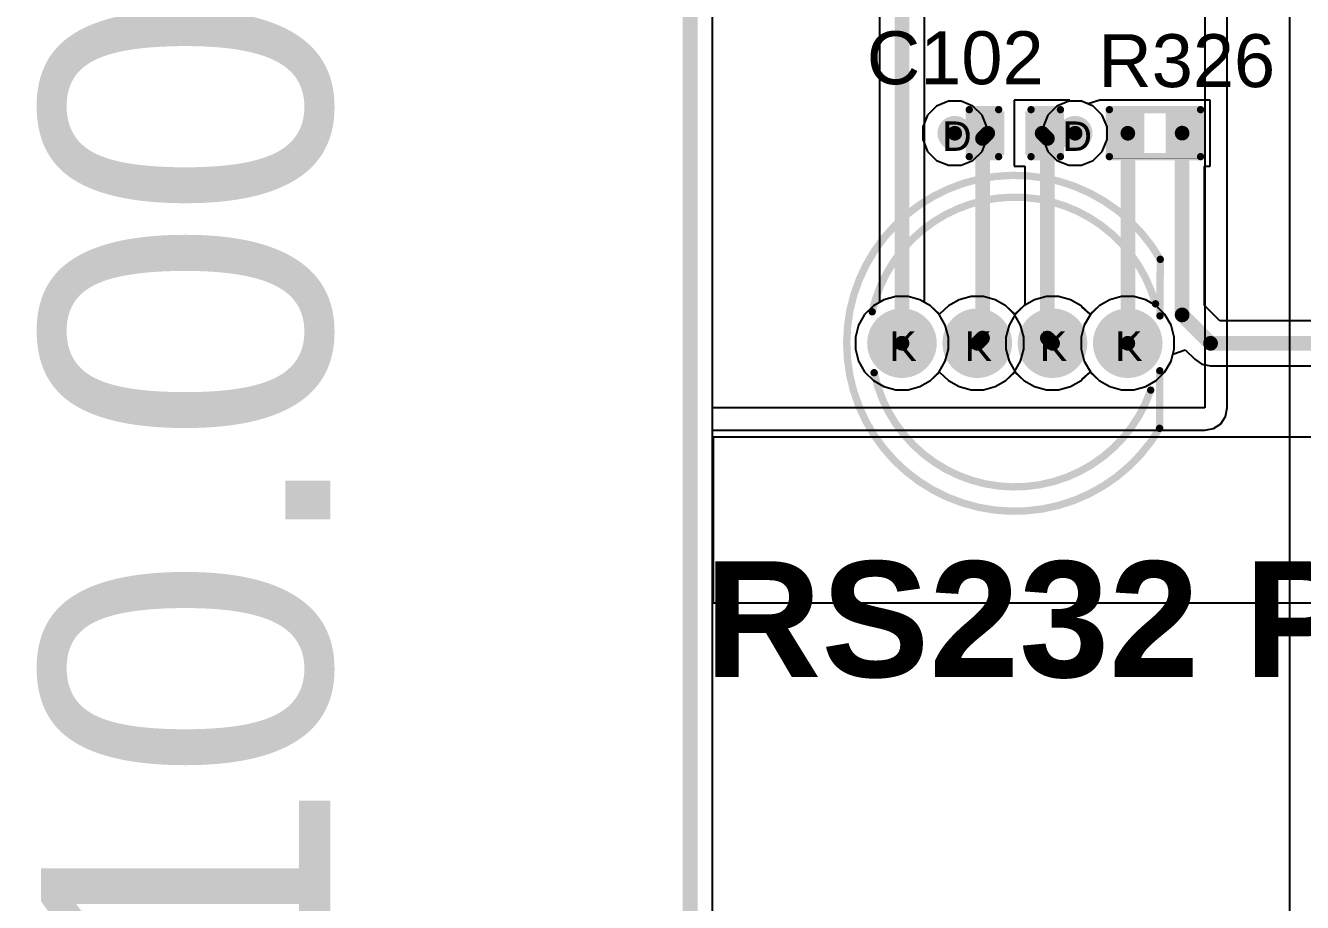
# Model space of a CAD drawing. Header units: inches. Extents: x -11 to 5428, y 0 to 5423.
# Drawn here: x -11.48 to 10.58, y 36.1 to 51.26 of the extents above; entities that cross this region are included whole.
import ezdxf

# ---------------------------------------------------------------- set-up
doc = ezdxf.new("R2010")
doc.units = ezdxf.units.IN
for name, color, linetype in [('Board Outline', 216, 'Continuous'), ('Bottom Layer', 5, 'Continuous'), ('Bottom Solder', 6, 'Continuous'), ('Dimension', 6, 'Continuous'), ('Drill Drawing', 1, 'Continuous'), ('GND', 16, 'Continuous'), ('Multi-Layer', 9, 'Continuous'), ('Pad Holes', 156, 'Continuous'), ('PWR', 76, 'Continuous'), ('Top Layer', 1, 'Continuous'), ('Top Overlay', 2, 'Continuous'), ('Top Paste', 8, 'Continuous'), ('Top Solder', 216, 'Continuous'), ('Via Holes', 16, 'Continuous')]:
    doc.layers.add(name, color=color, linetype=linetype)
doc.styles.add('Arial', font='', dxfattribs={"height": 0.2})
doc.styles.add('Arial_Bold', font='', dxfattribs={"height": 0.2})
doc.styles.get('Arial').set_extended_font_data('Arial')
doc.styles.get('Arial_Bold').set_extended_font_data('Arial', bold=True)

# ---------------------------------------------------------------- blocks, each defined once
blk = doc.blocks.new('C___0402_530')
at = {"layer": 'Top Layer'}
for points in [[(-0.698, -0.317), (-0.698, 0.318), (-0.241, 0.318), (-0.241, -0.317)], [(0.241, -0.317), (0.241, 0.318), (0.699, 0.318), (0.699, -0.317)]]:
    blk.add_hatch(color=1, dxfattribs=at).paths.add_polyline_path(points)
at = {"layer": 'Top Paste'}
for points in [[(-0.698, -0.317), (-0.698, 0.318), (-0.241, 0.318), (-0.241, -0.317)], [(0.241, -0.317), (0.241, 0.318), (0.699, 0.318), (0.699, -0.317)]]:
    blk.add_hatch(color=8, dxfattribs=at).paths.add_polyline_path(points)
at = {"layer": 'Top Solder'}
for points in [[(-0.758, -0.377), (-0.758, 0.378), (-0.181, 0.378), (-0.181, -0.377)], [(0.181, -0.377), (0.181, 0.378), (0.759, 0.378), (0.759, -0.377)]]:
    blk.add_hatch(color=216, dxfattribs=at).paths.add_polyline_path(points)
at = {"layer": 'Top Overlay'}
for points in [[(-0.787, 0.406, 0.127, 0.127, 0), (-0.279, 0.406, 0.127, 0.127, 0)], [(-0.787, -0.406, 0.127, 0.127, 0), (-0.787, 0.406, 0.127, 0.127, 0)], [(0.279, 0.406, 0.127, 0.127, 0), (0.787, 0.406, 0.127, 0.127, 0)], [(0.787, -0.406, 0.127, 0.127, 0), (0.787, 0.406, 0.127, 0.127, 0)], [(-0.787, -0.406, 0.127, 0.127, 0), (-0.279, -0.406, 0.127, 0.127, 0)], [(0.279, -0.406, 0.127, 0.127, 0), (0.787, -0.406, 0.127, 0.127, 0)]]:
    blk.add_lwpolyline(points, format="xyseb", dxfattribs=at)
for points in [[(-0.819, 0.406, 0.0635, 0.0635, 1), (-0.756, 0.406, 0.0635, 0.0635, 1)], [(-0.819, 0.406, 0.0635, 0.0635, 1), (-0.756, 0.406, 0.0635, 0.0635, 1)], [(-0.311, 0.406, 0.0635, 0.0635, 1), (-0.248, 0.406, 0.0635, 0.0635, 1)], [(0.248, 0.406, 0.0635, 0.0635, 1), (0.311, 0.406, 0.0635, 0.0635, 1)], [(0.756, 0.406, 0.0635, 0.0635, 1), (0.819, 0.406, 0.0635, 0.0635, 1)], [(0.756, 0.406, 0.0635, 0.0635, 1), (0.819, 0.406, 0.0635, 0.0635, 1)], [(-0.819, -0.406, 0.0635, 0.0635, 1), (-0.756, -0.406, 0.0635, 0.0635, 1)], [(-0.819, -0.406, 0.0635, 0.0635, 1), (-0.756, -0.406, 0.0635, 0.0635, 1)], [(-0.311, -0.406, 0.0635, 0.0635, 1), (-0.248, -0.406, 0.0635, 0.0635, 1)], [(0.248, -0.406, 0.0635, 0.0635, 1), (0.311, -0.406, 0.0635, 0.0635, 1)], [(0.756, -0.406, 0.0635, 0.0635, 1), (0.819, -0.406, 0.0635, 0.0635, 1)], [(0.756, -0.406, 0.0635, 0.0635, 1), (0.819, -0.406, 0.0635, 0.0635, 1)]]:
    blk.add_lwpolyline(points, format="xyseb", close=True, dxfattribs=at)
blk = doc.blocks.new('WS2812D_F5_531')
at = {"layer": 'Bottom Layer'}
h = blk.add_hatch(color=5, dxfattribs=at)
edge = h.paths.add_edge_path()
edge.add_arc((-1.95, 0), 0.55, 0, 360)
h = blk.add_hatch(color=5, dxfattribs=at)
edge = h.paths.add_edge_path()
edge.add_arc((-0.65, 0), 0.55, 0, 360)
h = blk.add_hatch(color=5, dxfattribs=at)
edge = h.paths.add_edge_path()
edge.add_arc((0.65, 0), 0.55, 0, 360)
h = blk.add_hatch(color=5, dxfattribs=at)
edge = h.paths.add_edge_path()
edge.add_arc((1.95, 0), 0.55, 0, 360)
at = {"layer": 'Bottom Solder'}
h = blk.add_hatch(color=6, dxfattribs=at)
edge = h.paths.add_edge_path()
edge.add_arc((-1.95, 0), 0.601, 0, 360)
h = blk.add_hatch(color=6, dxfattribs=at)
edge = h.paths.add_edge_path()
edge.add_arc((-0.65, 0), 0.601, 0, 360)
h = blk.add_hatch(color=6, dxfattribs=at)
edge = h.paths.add_edge_path()
edge.add_arc((0.65, 0), 0.601, 0, 360)
h = blk.add_hatch(color=6, dxfattribs=at)
edge = h.paths.add_edge_path()
edge.add_arc((1.95, 0), 0.601, 0, 360)
at = {"layer": 'GND'}
h = blk.add_hatch(color=16, dxfattribs=at)
edge = h.paths.add_edge_path()
edge.add_arc((-1.95, 0), 0.55, 0, 360)
h = blk.add_hatch(color=16, dxfattribs=at)
edge = h.paths.add_edge_path()
edge.add_arc((-0.65, 0), 0.55, 0, 360)
h = blk.add_hatch(color=16, dxfattribs=at)
edge = h.paths.add_edge_path()
edge.add_arc((0.65, 0), 0.55, 0, 360)
h = blk.add_hatch(color=16, dxfattribs=at)
edge = h.paths.add_edge_path()
edge.add_arc((1.95, 0), 0.55, 0, 360)
at = {"layer": 'Multi-Layer'}
h = blk.add_hatch(color=9, dxfattribs=at)
edge = h.paths.add_edge_path()
edge.add_arc((-1.95, 0), 0.55, 0, 360)
h = blk.add_hatch(color=9, dxfattribs=at)
edge = h.paths.add_edge_path()
edge.add_arc((-0.65, 0), 0.55, 0, 360)
h = blk.add_hatch(color=9, dxfattribs=at)
edge = h.paths.add_edge_path()
edge.add_arc((0.65, 0), 0.55, 0, 360)
h = blk.add_hatch(color=9, dxfattribs=at)
edge = h.paths.add_edge_path()
edge.add_arc((1.95, 0), 0.55, 0, 360)
at = {"layer": 'Pad Holes'}
h = blk.add_hatch(color=7, dxfattribs=at)
edge = h.paths.add_edge_path()
edge.add_arc((-1.95, 0), 0.36, 0, 360)
h = blk.add_hatch(color=7, dxfattribs=at)
edge = h.paths.add_edge_path()
edge.add_arc((-0.65, 0), 0.36, 0, 360)
h = blk.add_hatch(color=7, dxfattribs=at)
edge = h.paths.add_edge_path()
edge.add_arc((0.65, 0), 0.36, 0, 360)
h = blk.add_hatch(color=7, dxfattribs=at)
edge = h.paths.add_edge_path()
edge.add_arc((1.95, 0), 0.36, 0, 360)
at = {"layer": 'PWR'}
h = blk.add_hatch(color=76, dxfattribs=at)
edge = h.paths.add_edge_path()
edge.add_arc((-1.95, 0), 0.55, 0, 360)
h = blk.add_hatch(color=76, dxfattribs=at)
edge = h.paths.add_edge_path()
edge.add_arc((-0.65, 0), 0.55, 0, 360)
h = blk.add_hatch(color=76, dxfattribs=at)
edge = h.paths.add_edge_path()
edge.add_arc((0.65, 0), 0.55, 0, 360)
h = blk.add_hatch(color=76, dxfattribs=at)
edge = h.paths.add_edge_path()
edge.add_arc((1.95, 0), 0.55, 0, 360)
at = {"layer": 'Top Layer'}
h = blk.add_hatch(color=1, dxfattribs=at)
edge = h.paths.add_edge_path()
edge.add_arc((-1.95, 0), 0.55, 0, 360)
h = blk.add_hatch(color=1, dxfattribs=at)
edge = h.paths.add_edge_path()
edge.add_arc((-0.65, 0), 0.55, 0, 360)
h = blk.add_hatch(color=1, dxfattribs=at)
edge = h.paths.add_edge_path()
edge.add_arc((0.65, 0), 0.55, 0, 360)
h = blk.add_hatch(color=1, dxfattribs=at)
edge = h.paths.add_edge_path()
edge.add_arc((1.95, 0), 0.55, 0, 360)
at = {"layer": 'Top Solder'}
h = blk.add_hatch(color=216, dxfattribs=at)
edge = h.paths.add_edge_path()
edge.add_arc((-1.95, 0), 0.601, 0, 360)
h = blk.add_hatch(color=216, dxfattribs=at)
edge = h.paths.add_edge_path()
edge.add_arc((-0.65, 0), 0.601, 0, 360)
h = blk.add_hatch(color=216, dxfattribs=at)
edge = h.paths.add_edge_path()
edge.add_arc((0.65, 0), 0.601, 0, 360)
h = blk.add_hatch(color=216, dxfattribs=at)
edge = h.paths.add_edge_path()
edge.add_arc((1.95, 0), 0.601, 0, 360)
at = {"layer": 'Top Overlay'}
for points in [[(2.5, -1.471, 0.127, 0.127, -3.705201), (2.511, 1.449, 0.127, 0.127, 0)], [(-2.464, 0.543, 0.127, 0.127, -0.780857), (2.43, 0.68, 0.127, 0.127, 0)], [(2.507, 0.472, 0.127, 0.127, 0), (2.511, 1.449, 0.127, 0.127, 0)], [(2.5, -1.471, 0.127, 0.127, 0), (2.504, -0.476, 0.127, 0.127, 0)], [(2.347, -0.811, 0.127, 0.127, -0.760948), (-2.43, -0.51, 0.127, 0.127, 0)]]:
    blk.add_lwpolyline(points, format="xyseb", dxfattribs=at)
for points in [[(2.479, 1.449, 0.0635, 0.0635, 1), (2.543, 1.449, 0.0635, 0.0635, 1)], [(2.479, 1.449, 0.0635, 0.0635, 1), (2.543, 1.449, 0.0635, 0.0635, 1)], [(2.398, 0.68, 0.0635, 0.0635, 1), (2.462, 0.68, 0.0635, 0.0635, 1)], [(-2.496, 0.543, 0.0635, 0.0635, 1), (-2.432, 0.543, 0.0635, 0.0635, 1)], [(2.475, 0.472, 0.0635, 0.0635, 1), (2.539, 0.472, 0.0635, 0.0635, 1)], [(2.472, -0.476, 0.0635, 0.0635, 1), (2.535, -0.476, 0.0635, 0.0635, 1)], [(-2.462, -0.51, 0.0635, 0.0635, 1), (-2.398, -0.51, 0.0635, 0.0635, 1)], [(2.315, -0.811, 0.0635, 0.0635, 1), (2.378, -0.811, 0.0635, 0.0635, 1)], [(2.468, -1.471, 0.0635, 0.0635, 1), (2.532, -1.471, 0.0635, 0.0635, 1)], [(2.468, -1.471, 0.0635, 0.0635, 1), (2.532, -1.471, 0.0635, 0.0635, 1)]]:
    blk.add_lwpolyline(points, format="xyseb", close=True, dxfattribs=at)
blk = doc.blocks.new('R___0402_540')
at = {"layer": 'Top Layer'}
for points in [[(-0.698, -0.317), (-0.698, 0.318), (-0.241, 0.318), (-0.241, -0.317)], [(0.241, -0.317), (0.241, 0.318), (0.699, 0.318), (0.699, -0.317)]]:
    blk.add_hatch(color=1, dxfattribs=at).paths.add_polyline_path(points)
at = {"layer": 'Top Paste'}
for points in [[(-0.698, -0.317), (-0.698, 0.318), (-0.241, 0.318), (-0.241, -0.317)], [(0.241, -0.317), (0.241, 0.318), (0.699, 0.318), (0.699, -0.317)]]:
    blk.add_hatch(color=8, dxfattribs=at).paths.add_polyline_path(points)
at = {"layer": 'Top Solder'}
for points in [[(-0.753, -0.372), (-0.753, 0.373), (-0.186, 0.373), (-0.186, -0.372)], [(0.186, -0.372), (0.186, 0.373), (0.754, 0.373), (0.754, -0.372)]]:
    blk.add_hatch(color=216, dxfattribs=at).paths.add_polyline_path(points)
at = {"layer": 'Top Overlay'}
for points in [[(-0.787, 0.406, 0.127, 0.127, 0), (0.787, 0.406, 0.127, 0.127, 0)], [(-0.787, -0.406, 0.127, 0.127, 0), (-0.787, 0.406, 0.127, 0.127, 0)], [(0.787, -0.406, 0.127, 0.127, 0), (0.787, 0.406, 0.127, 0.127, 0)], [(-0.787, -0.406, 0.127, 0.127, 0), (0.787, -0.406, 0.127, 0.127, 0)], [(-0.813, -0.432, 0.00323, 0.00323, 0), (0.813, -0.432, 0.00323, 0.00323, 0)]]:
    blk.add_lwpolyline(points, format="xyseb", dxfattribs=at)
for points in [[(-0.819, 0.406, 0.0635, 0.0635, 1), (-0.756, 0.406, 0.0635, 0.0635, 1)], [(-0.819, 0.406, 0.0635, 0.0635, 1), (-0.756, 0.406, 0.0635, 0.0635, 1)], [(0.756, 0.406, 0.0635, 0.0635, 1), (0.819, 0.406, 0.0635, 0.0635, 1)], [(0.756, 0.406, 0.0635, 0.0635, 1), (0.819, 0.406, 0.0635, 0.0635, 1)], [(-0.819, -0.406, 0.0635, 0.0635, 1), (-0.756, -0.406, 0.0635, 0.0635, 1)], [(-0.819, -0.406, 0.0635, 0.0635, 1), (-0.756, -0.406, 0.0635, 0.0635, 1)], [(-0.814, -0.432, 0.00161, 0.00161, 1), (-0.812, -0.432, 0.00161, 0.00161, 1)], [(0.756, -0.406, 0.0635, 0.0635, 1), (0.819, -0.406, 0.0635, 0.0635, 1)], [(0.756, -0.406, 0.0635, 0.0635, 1), (0.819, -0.406, 0.0635, 0.0635, 1)], [(0.812, -0.432, 0.00161, 0.00161, 1), (0.814, -0.432, 0.00161, 0.00161, 1)]]:
    blk.add_lwpolyline(points, format="xyseb", close=True, dxfattribs=at)

msp = doc.modelspace()

# ---------------------------------------------------------------- hatches: boundary and pattern name
at = {"layer": 'Bottom Layer'}
h = msp.add_hatch(color=5, dxfattribs=at)
edge = h.paths.add_edge_path()
edge.add_arc((4.571, 49.394), 0.3, 0, 360)
h = msp.add_hatch(color=5, dxfattribs=at)
edge = h.paths.add_edge_path()
edge.add_arc((6.649, 49.394), 0.3, 0, 360)
at = {"layer": 'GND'}
h = msp.add_hatch(color=16, dxfattribs=at)
edge = h.paths.add_edge_path()
edge.add_arc((4.571, 49.394), 0.3, 0, 360)
h = msp.add_hatch(color=16, dxfattribs=at)
edge = h.paths.add_edge_path()
edge.add_arc((6.649, 49.394), 0.3, 0, 360)
at = {"layer": 'PWR'}
h = msp.add_hatch(color=76, dxfattribs=at)
edge = h.paths.add_edge_path()
edge.add_arc((4.571, 49.394), 0.3, 0, 360)
h = msp.add_hatch(color=76, dxfattribs=at)
edge = h.paths.add_edge_path()
edge.add_arc((6.649, 49.394), 0.3, 0, 360)
at = {"layer": 'Top Layer'}
h = msp.add_hatch(color=1, dxfattribs=at)
edge = h.paths.add_edge_path()
edge.add_arc((4.571, 49.394), 0.3, 0, 360)
h = msp.add_hatch(color=1, dxfattribs=at)
edge = h.paths.add_edge_path()
edge.add_arc((6.649, 49.394), 0.3, 0, 360)
at = {"layer": 'Via Holes'}
h = msp.add_hatch(color=7, dxfattribs=at)
edge = h.paths.add_edge_path()
edge.add_arc((4.571, 49.394), 0.15, 0, 360)
h = msp.add_hatch(color=7, dxfattribs=at)
edge = h.paths.add_edge_path()
edge.add_arc((6.649, 49.394), 0.15, 0, 360)

# ---------------------------------------------------------------- linework, layer by layer
at = {"layer": 'Board Outline'}
msp.add_lwpolyline([(0, 0, 0.254, 0.254, 0), (0, 110, 0.254, 0.254, 0)], format="xyseb", dxfattribs=at)
at = {"layer": 'Bottom Layer'}
for p, q in [((0.388, 9.715), (0.388, 100.285)), ((3.269, 59.335), (3.269, 46.471)), ((4.046, 46.471), (4.046, 59.174)), ((6.335, 49.864), (6.179, 49.708)), ((6.538, 49.948), (6.335, 49.864)), ((6.759, 49.948), (6.538, 49.948)), ((6.962, 49.864), (6.759, 49.948)), ((7.118, 49.708), (6.962, 49.864)), ((6.179, 49.708), (6.095, 49.505)), ((7.203, 49.505), (7.118, 49.708)), ((6.095, 49.505), (6.095, 49.284)), ((7.203, 49.284), (7.203, 49.505)), ((6.095, 49.284), (6.179, 49.081)), ((7.118, 49.081), (7.203, 49.284)), ((6.179, 49.081), (6.335, 48.925)), ((6.962, 48.925), (7.118, 49.081)), ((6.335, 48.925), (6.538, 48.84)), ((6.538, 48.84), (6.759, 48.84)), ((6.759, 48.84), (6.962, 48.925)), ((6.152, 46.571), (5.947, 46.516)), ((6.364, 46.571), (6.152, 46.571)), ((6.568, 46.516), (6.364, 46.571)), ((7.452, 46.571), (7.247, 46.516)), ((7.664, 46.571), (7.452, 46.571)), ((7.868, 46.516), (7.664, 46.571)), ((3.164, 46.41), (3.014, 46.26)), ((3.269, 46.471), (3.164, 46.41)), ((4.151, 46.41), (4.046, 46.471)), ((4.301, 46.26), (4.151, 46.41)), ((5.764, 46.41), (5.614, 46.26)), ((5.947, 46.516), (5.764, 46.41)), ((6.751, 46.41), (6.568, 46.516)), ((6.773, 46.389), (6.751, 46.41)), ((6.908, 46.266), (6.773, 46.389)), ((7.042, 46.389), (6.908, 46.266)), ((7.064, 46.41), (7.042, 46.389)), ((7.247, 46.516), (7.064, 46.41)), ((8.051, 46.41), (7.868, 46.516)), ((8.201, 46.26), (8.051, 46.41)), ((3.014, 46.26), (2.909, 46.077)), ((4.407, 46.077), (4.301, 46.26)), ((5.614, 46.26), (5.509, 46.077)), ((8.307, 46.077), (8.201, 46.26)), ((2.909, 46.077), (2.854, 45.873)), ((4.462, 45.873), (4.407, 46.077)), ((5.509, 46.077), (5.454, 45.873)), ((8.362, 45.873), (8.307, 46.077)), ((2.854, 45.873), (2.854, 45.661)), ((2.854, 45.661), (2.909, 45.456)), ((4.407, 45.456), (4.462, 45.661)), ((4.462, 45.661), (4.462, 45.873)), ((5.454, 45.873), (5.454, 45.661)), ((5.454, 45.661), (5.509, 45.456)), ((8.307, 45.456), (8.362, 45.661)), ((8.362, 45.661), (8.362, 45.873)), ((2.909, 45.456), (3.014, 45.273)), ((4.301, 45.273), (4.407, 45.456)), ((5.509, 45.456), (5.614, 45.273)), ((8.201, 45.273), (8.307, 45.456)), ((3.014, 45.273), (3.164, 45.123)), ((4.151, 45.123), (4.301, 45.273)), ((5.614, 45.273), (5.764, 45.123)), ((6.773, 45.145), (6.908, 45.267)), ((6.908, 45.267), (7.042, 45.145)), ((8.051, 45.123), (8.201, 45.273)), ((3.164, 45.123), (3.347, 45.018)), ((3.347, 45.018), (3.552, 44.963)), ((3.764, 44.963), (3.968, 45.018)), ((3.968, 45.018), (4.151, 45.123)), ((5.764, 45.123), (5.947, 45.018)), ((5.947, 45.018), (6.152, 44.963)), ((6.364, 44.963), (6.568, 45.018)), ((6.568, 45.018), (6.751, 45.123)), ((6.751, 45.123), (6.773, 45.145)), ((7.042, 45.145), (7.064, 45.123)), ((7.064, 45.123), (7.247, 45.018)), ((7.247, 45.018), (7.452, 44.963)), ((7.664, 44.963), (7.868, 45.018)), ((7.868, 45.018), (8.051, 45.123)), ((3.552, 44.963), (3.764, 44.963)), ((6.152, 44.963), (6.364, 44.963)), ((7.452, 44.963), (7.664, 44.963))]:
    msp.add_line(p, q, dxfattribs=at)
msp.add_lwpolyline([(3.658, 45.767, 0.254, 0.254, 0), (3.658, 59.335, 0.254, 0.254, 0)], format="xyseb", dxfattribs=at)
msp.add_lwpolyline([(3.594, 45.767, 0.127, 0.127, 1), (3.721, 45.767, 0.127, 0.127, 1)], format="xyseb", close=True, dxfattribs=at)
at = {"layer": 'GND'}
for p, q in [((0.388, 0.388), (0.388, 109.612)), ((10.349, 99.568), (10.349, 7.849)), ((4.257, 49.864), (4.101, 49.708)), ((4.461, 49.948), (4.257, 49.864)), ((4.681, 49.948), (4.461, 49.948)), ((4.885, 49.864), (4.681, 49.948)), ((5.041, 49.708), (4.885, 49.864)), ((6.335, 49.864), (6.179, 49.708)), ((6.538, 49.948), (6.335, 49.864)), ((6.759, 49.948), (6.538, 49.948)), ((6.962, 49.864), (6.759, 49.948)), ((7.118, 49.708), (6.962, 49.864)), ((4.101, 49.708), (4.017, 49.505)), ((5.125, 49.505), (5.041, 49.708)), ((6.179, 49.708), (6.095, 49.505)), ((7.203, 49.505), (7.118, 49.708)), ((4.017, 49.505), (4.017, 49.284)), ((5.125, 49.284), (5.125, 49.505)), ((6.095, 49.505), (6.095, 49.284)), ((7.203, 49.284), (7.203, 49.505)), ((4.017, 49.284), (4.101, 49.081)), ((5.041, 49.081), (5.125, 49.284)), ((6.095, 49.284), (6.179, 49.081)), ((7.118, 49.081), (7.203, 49.284)), ((4.101, 49.081), (4.257, 48.925)), ((4.885, 48.925), (5.041, 49.081)), ((6.179, 49.081), (6.335, 48.925)), ((6.962, 48.925), (7.118, 49.081)), ((4.257, 48.925), (4.461, 48.84)), ((4.461, 48.84), (4.681, 48.84)), ((4.681, 48.84), (4.885, 48.925)), ((6.335, 48.925), (6.538, 48.84)), ((6.538, 48.84), (6.759, 48.84)), ((6.759, 48.84), (6.962, 48.925)), ((3.552, 46.571), (3.347, 46.516)), ((3.764, 46.571), (3.552, 46.571)), ((3.968, 46.516), (3.764, 46.571)), ((4.852, 46.571), (4.647, 46.516)), ((5.064, 46.571), (4.852, 46.571)), ((5.268, 46.516), (5.064, 46.571)), ((6.152, 46.571), (5.947, 46.516)), ((6.364, 46.571), (6.152, 46.571)), ((6.568, 46.516), (6.364, 46.571)), ((7.452, 46.571), (7.247, 46.516)), ((7.664, 46.571), (7.452, 46.571)), ((7.868, 46.516), (7.664, 46.571)), ((3.164, 46.41), (3.014, 46.26)), ((3.347, 46.516), (3.164, 46.41)), ((4.151, 46.41), (3.968, 46.516)), ((4.308, 46.267), (4.151, 46.41)), ((4.464, 46.41), (4.308, 46.267)), ((4.647, 46.516), (4.464, 46.41)), ((5.451, 46.41), (5.268, 46.516)), ((5.608, 46.267), (5.451, 46.41)), ((5.764, 46.41), (5.608, 46.267)), ((5.947, 46.516), (5.764, 46.41)), ((6.751, 46.41), (6.568, 46.516)), ((6.908, 46.267), (6.751, 46.41)), ((7.064, 46.41), (6.908, 46.267)), ((7.247, 46.516), (7.064, 46.41)), ((8.051, 46.41), (7.868, 46.516)), ((8.201, 46.26), (8.051, 46.41)), ((3.014, 46.26), (2.909, 46.077)), ((8.307, 46.077), (8.201, 46.26)), ((2.909, 46.077), (2.854, 45.873)), ((8.362, 45.873), (8.307, 46.077)), ((2.854, 45.873), (2.854, 45.661)), ((2.854, 45.661), (2.909, 45.456)), ((8.307, 45.456), (8.362, 45.661)), ((8.362, 45.661), (8.362, 45.873)), ((2.909, 45.456), (3.014, 45.273)), ((8.201, 45.273), (8.307, 45.456)), ((3.014, 45.273), (3.164, 45.123)), ((4.151, 45.123), (4.308, 45.267)), ((4.308, 45.267), (4.464, 45.123)), ((5.451, 45.123), (5.608, 45.267)), ((5.608, 45.267), (5.764, 45.123)), ((6.751, 45.123), (6.908, 45.267)), ((6.908, 45.267), (7.064, 45.123)), ((8.051, 45.123), (8.201, 45.273)), ((3.164, 45.123), (3.347, 45.018)), ((3.347, 45.018), (3.552, 44.963)), ((3.764, 44.963), (3.968, 45.018)), ((3.968, 45.018), (4.151, 45.123)), ((4.464, 45.123), (4.647, 45.018)), ((4.647, 45.018), (4.852, 44.963)), ((5.064, 44.963), (5.268, 45.018)), ((5.268, 45.018), (5.451, 45.123)), ((5.764, 45.123), (5.947, 45.018)), ((5.947, 45.018), (6.152, 44.963)), ((6.364, 44.963), (6.568, 45.018)), ((6.568, 45.018), (6.751, 45.123)), ((7.064, 45.123), (7.247, 45.018)), ((7.247, 45.018), (7.452, 44.963)), ((7.664, 44.963), (7.868, 45.018)), ((7.868, 45.018), (8.051, 45.123)), ((3.552, 44.963), (3.764, 44.963)), ((4.852, 44.963), (5.064, 44.963)), ((6.152, 44.963), (6.364, 44.963)), ((7.452, 44.963), (7.664, 44.963)), ((0.406, 41.275), (0.406, 44.147)), ((0.406, 44.147), (64.692, 44.147)), ((84.888, 41.275), (0.406, 41.275))]:
    msp.add_line(p, q, dxfattribs=at)
at = {"layer": 'PWR'}
for p, q in [((0.388, 44.65), (0.388, 109.612)), ((8.89, 51.867), (8.89, 44.65)), ((9.278, 44.65), (9.278, 51.867)), ((4.257, 49.864), (4.101, 49.708)), ((4.461, 49.948), (4.257, 49.864)), ((4.681, 49.948), (4.461, 49.948)), ((4.885, 49.864), (4.681, 49.948)), ((5.041, 49.708), (4.885, 49.864)), ((4.101, 49.708), (4.017, 49.505)), ((5.125, 49.505), (5.041, 49.708)), ((4.017, 49.505), (4.017, 49.284)), ((5.125, 49.284), (5.125, 49.505)), ((4.017, 49.284), (4.101, 49.081)), ((5.041, 49.081), (5.125, 49.284)), ((4.101, 49.081), (4.257, 48.925)), ((4.885, 48.925), (5.041, 49.081)), ((4.257, 48.925), (4.461, 48.84)), ((4.461, 48.84), (4.681, 48.84)), ((4.681, 48.84), (4.885, 48.925)), ((3.552, 46.571), (3.347, 46.516)), ((3.764, 46.571), (3.552, 46.571)), ((3.968, 46.516), (3.764, 46.571)), ((4.852, 46.571), (4.647, 46.516)), ((5.064, 46.571), (4.852, 46.571)), ((5.268, 46.516), (5.064, 46.571)), ((7.452, 46.571), (7.247, 46.516)), ((7.664, 46.571), (7.452, 46.571)), ((7.868, 46.516), (7.664, 46.571)), ((3.164, 46.41), (3.014, 46.26)), ((3.347, 46.516), (3.164, 46.41)), ((4.151, 46.41), (3.968, 46.516)), ((4.308, 46.267), (4.151, 46.41)), ((4.464, 46.41), (4.308, 46.267)), ((4.647, 46.516), (4.464, 46.41)), ((5.451, 46.41), (5.268, 46.516)), ((5.601, 46.26), (5.451, 46.41)), ((7.064, 46.41), (6.914, 46.26)), ((7.247, 46.516), (7.064, 46.41)), ((8.051, 46.41), (7.868, 46.516)), ((8.201, 46.26), (8.051, 46.41)), ((3.014, 46.26), (2.909, 46.077)), ((5.707, 46.077), (5.601, 46.26)), ((6.914, 46.26), (6.808, 46.077)), ((8.307, 46.077), (8.201, 46.26)), ((2.909, 46.077), (2.854, 45.873)), ((5.762, 45.873), (5.707, 46.077)), ((6.808, 46.077), (6.754, 45.873)), ((8.362, 45.873), (8.307, 46.077)), ((2.854, 45.873), (2.854, 45.661)), ((2.854, 45.661), (2.909, 45.456)), ((5.707, 45.456), (5.762, 45.661)), ((5.762, 45.661), (5.762, 45.873)), ((6.754, 45.873), (6.754, 45.661)), ((6.754, 45.661), (6.808, 45.456)), ((8.307, 45.456), (8.362, 45.661)), ((8.362, 45.661), (8.362, 45.873)), ((2.909, 45.456), (3.014, 45.273)), ((5.601, 45.273), (5.707, 45.456)), ((6.808, 45.456), (6.914, 45.273)), ((8.201, 45.273), (8.307, 45.456)), ((3.014, 45.273), (3.164, 45.123)), ((4.151, 45.123), (4.308, 45.267)), ((4.308, 45.267), (4.464, 45.123)), ((5.451, 45.123), (5.601, 45.273)), ((6.914, 45.273), (7.064, 45.123)), ((8.051, 45.123), (8.201, 45.273)), ((3.164, 45.123), (3.347, 45.018)), ((3.347, 45.018), (3.552, 44.963)), ((3.764, 44.963), (3.968, 45.018)), ((3.968, 45.018), (4.151, 45.123)), ((4.464, 45.123), (4.647, 45.018)), ((4.647, 45.018), (4.852, 44.963)), ((5.064, 44.963), (5.268, 45.018)), ((5.268, 45.018), (5.451, 45.123)), ((7.064, 45.123), (7.247, 45.018)), ((7.247, 45.018), (7.452, 44.963)), ((7.664, 44.963), (7.868, 45.018)), ((7.868, 45.018), (8.051, 45.123)), ((3.552, 44.963), (3.764, 44.963)), ((4.852, 44.963), (5.064, 44.963)), ((7.452, 44.963), (7.664, 44.963)), ((8.89, 44.65), (0.388, 44.65)), ((9.249, 44.501), (9.278, 44.65)), ((9.039, 44.291), (9.165, 44.375)), ((9.165, 44.375), (9.249, 44.501)), ((0.388, 0.388), (0.388, 44.262)), ((0.388, 44.262), (8.89, 44.262)), ((8.89, 44.262), (9.039, 44.291))]:
    msp.add_line(p, q, dxfattribs=at)
at = {"layer": 'Top Layer'}
for p, q in [((0.388, 9.715), (0.388, 100.285)), ((6.56, 49.968), (5.595, 49.968)), ((5.595, 49.968), (5.595, 48.825)), ((6.56, 49.948), (6.56, 49.968)), ((6.759, 49.948), (6.56, 49.948)), ((6.872, 49.902), (6.759, 49.948)), ((7.075, 49.968), (6.872, 49.902)), ((7.075, 49.968), (7.075, 49.968)), ((8.98, 49.968), (7.075, 49.968)), ((8.98, 48.825), (8.98, 49.968)), ((5.595, 48.825), (5.781, 48.825)), ((5.781, 48.825), (5.781, 46.42)), ((8.886, 46.417), (8.886, 48.825)), ((8.886, 48.825), (8.98, 48.825)), ((3.552, 46.571), (3.347, 46.516)), ((3.764, 46.571), (3.552, 46.571)), ((3.968, 46.516), (3.764, 46.571)), ((3.164, 46.41), (3.014, 46.26)), ((3.347, 46.516), (3.164, 46.41)), ((4.151, 46.41), (3.968, 46.516)), ((4.301, 46.26), (4.151, 46.41)), ((5.764, 46.41), (5.614, 46.26)), ((5.781, 46.42), (5.764, 46.41)), ((9.149, 46.153), (8.886, 46.417)), ((3.014, 46.26), (2.909, 46.077)), ((4.407, 46.077), (4.301, 46.26)), ((5.614, 46.26), (5.509, 46.077)), ((13.923, 46.153), (9.149, 46.153)), ((2.909, 46.077), (2.854, 45.873)), ((4.462, 45.873), (4.407, 46.077)), ((5.509, 46.077), (5.454, 45.873)), ((2.854, 45.873), (2.854, 45.661)), ((2.854, 45.661), (2.909, 45.456)), ((4.407, 45.456), (4.462, 45.661)), ((4.462, 45.661), (4.462, 45.873)), ((5.454, 45.873), (5.454, 45.661)), ((5.454, 45.661), (5.509, 45.456)), ((2.909, 45.456), (3.014, 45.273)), ((4.301, 45.273), (4.407, 45.456)), ((5.509, 45.456), (5.614, 45.273)), ((8.201, 45.273), (8.307, 45.456)), ((8.307, 45.456), (8.339, 45.577)), ((8.339, 45.577), (8.552, 45.651)), ((8.552, 45.651), (8.714, 45.49)), ((8.714, 45.49), (8.84, 45.406)), ((3.014, 45.273), (3.164, 45.123)), ((4.151, 45.123), (4.301, 45.273)), ((5.614, 45.273), (5.764, 45.123)), ((6.773, 45.145), (6.908, 45.267)), ((6.908, 45.267), (7.042, 45.145)), ((8.051, 45.123), (8.201, 45.273)), ((8.84, 45.406), (8.988, 45.376)), ((8.988, 45.376), (13.925, 45.376)), ((3.164, 45.123), (3.347, 45.018)), ((3.347, 45.018), (3.552, 44.963)), ((3.764, 44.963), (3.968, 45.018)), ((3.968, 45.018), (4.151, 45.123)), ((5.764, 45.123), (5.947, 45.018)), ((5.947, 45.018), (6.152, 44.963)), ((6.364, 44.963), (6.568, 45.018)), ((6.568, 45.018), (6.751, 45.123)), ((6.751, 45.123), (6.773, 45.145)), ((7.042, 45.145), (7.064, 45.123)), ((7.064, 45.123), (7.247, 45.018)), ((7.247, 45.018), (7.452, 44.963)), ((7.664, 44.963), (7.868, 45.018)), ((7.868, 45.018), (8.051, 45.123)), ((3.552, 44.963), (3.764, 44.963)), ((6.152, 44.963), (6.364, 44.963)), ((7.452, 44.963), (7.664, 44.963))]:
    msp.add_line(p, q, dxfattribs=at)
for points in [[(4.571, 49.394, 0.254, 0.254, 0), (5.14, 49.394, 0.254, 0.254, 0)], [(5.05, 49.304, 0.254, 0.254, 0), (5.14, 49.394, 0.254, 0.254, 0)], [(5.05, 45.855, 0.254, 0.254, 0), (5.05, 49.304, 0.254, 0.254, 0)], [(6.08, 49.394, 0.254, 0.254, 0), (6.649, 49.394, 0.254, 0.254, 0)], [(6.08, 49.394, 0.254, 0.254, 0), (6.17, 49.304, 0.254, 0.254, 0)], [(6.17, 45.855, 0.254, 0.254, 0), (6.17, 49.304, 0.254, 0.254, 0)], [(7.56, 45.765, 0.254, 0.254, 0), (7.56, 49.394, 0.254, 0.254, 0)], [(8.497, 46.256, 0.254, 0.254, 0), (8.497, 49.396, 0.254, 0.254, 0)], [(8.497, 46.256, 0.254, 0.254, 0), (8.988, 45.765, 0.254, 0.254, 0)], [(3.658, 45.767, 0.254, 0.254, 0), (3.66, 45.765, 0.254, 0.254, 0)], [(4.96, 45.765, 0.254, 0.254, 0), (5.05, 45.855, 0.254, 0.254, 0)], [(6.17, 45.855, 0.254, 0.254, 0), (6.26, 45.765, 0.254, 0.254, 0)], [(8.988, 45.765, 0.254, 0.254, 0), (14.63, 45.765, 0.254, 0.254, 0)]]:
    msp.add_lwpolyline(points, format="xyseb", dxfattribs=at)
for points in [[(4.507, 49.394, 0.127, 0.127, 1), (4.634, 49.394, 0.127, 0.127, 1)], [(4.986, 49.304, 0.127, 0.127, 1), (5.113, 49.304, 0.127, 0.127, 1)], [(4.986, 49.304, 0.127, 0.127, 1), (5.113, 49.304, 0.127, 0.127, 1)], [(5.076, 49.394, 0.127, 0.127, 1), (5.203, 49.394, 0.127, 0.127, 1)], [(5.076, 49.394, 0.127, 0.127, 1), (5.203, 49.394, 0.127, 0.127, 1)], [(6.016, 49.394, 0.127, 0.127, 1), (6.143, 49.394, 0.127, 0.127, 1)], [(6.016, 49.394, 0.127, 0.127, 1), (6.143, 49.394, 0.127, 0.127, 1)], [(6.106, 49.304, 0.127, 0.127, 1), (6.233, 49.304, 0.127, 0.127, 1)], [(6.106, 49.304, 0.127, 0.127, 1), (6.233, 49.304, 0.127, 0.127, 1)], [(6.585, 49.394, 0.127, 0.127, 1), (6.712, 49.394, 0.127, 0.127, 1)], [(7.496, 49.394, 0.127, 0.127, 1), (7.623, 49.394, 0.127, 0.127, 1)], [(8.434, 49.396, 0.127, 0.127, 1), (8.561, 49.396, 0.127, 0.127, 1)], [(8.434, 46.256, 0.127, 0.127, 1), (8.561, 46.256, 0.127, 0.127, 1)], [(8.434, 46.256, 0.127, 0.127, 1), (8.561, 46.256, 0.127, 0.127, 1)], [(3.594, 45.767, 0.127, 0.127, 1), (3.721, 45.767, 0.127, 0.127, 1)], [(3.596, 45.765, 0.127, 0.127, 1), (3.723, 45.765, 0.127, 0.127, 1)], [(4.896, 45.765, 0.127, 0.127, 1), (5.023, 45.765, 0.127, 0.127, 1)], [(4.986, 45.855, 0.127, 0.127, 1), (5.113, 45.855, 0.127, 0.127, 1)], [(4.986, 45.855, 0.127, 0.127, 1), (5.113, 45.855, 0.127, 0.127, 1)], [(6.106, 45.855, 0.127, 0.127, 1), (6.233, 45.855, 0.127, 0.127, 1)], [(6.106, 45.855, 0.127, 0.127, 1), (6.233, 45.855, 0.127, 0.127, 1)], [(6.196, 45.765, 0.127, 0.127, 1), (6.323, 45.765, 0.127, 0.127, 1)], [(7.496, 45.765, 0.127, 0.127, 1), (7.623, 45.765, 0.127, 0.127, 1)], [(8.925, 45.765, 0.127, 0.127, 1), (9.052, 45.765, 0.127, 0.127, 1)], [(8.925, 45.765, 0.127, 0.127, 1), (9.052, 45.765, 0.127, 0.127, 1)]]:
    msp.add_lwpolyline(points, format="xyseb", close=True, dxfattribs=at)

# ---------------------------------------------------------------- block references
for name, p in [('C___0402_530', (5.608, 49.396)), ('R___0402_540', (8.028, 49.396)), ('WS2812D_F5_531', (5.608, 45.767))]:
    msp.add_blockref(name, p)

# ---------------------------------------------------------------- texts
at = {"layer": 'Dimension', "style": 'Arial'}
msp.add_text('110.00 (mm)', height=5, rotation=90, dxfattribs=at).set_placement((-6.213, 30.435))
at = {"layer": 'Drill Drawing', "style": 'Arial'}
for s, p in [('D', (4.351, 49.09)), ('D', (6.429, 49.09)), ('K', (3.438, 45.462)), ('K', (4.738, 45.462)), ('K', (6.038, 45.462)), ('K', (7.338, 45.462))]:
    msp.add_text(s, height=0.508, dxfattribs=at).set_placement(p)
at = {"layer": 'Top Overlay'}
for s, height, style, p in [('C102', 0.9144, 'Arial', (3.051, 50.241)), ('R326', 0.9144, 'Arial', (7.05, 50.191)), ('RS232 P1', 2, 'Arial_Bold', (0.249, 39.999))]:
    msp.add_text(s, height=height, dxfattribs=dict(at, style=style)).set_placement(p)

doc.saveas('drawing.dxf')
